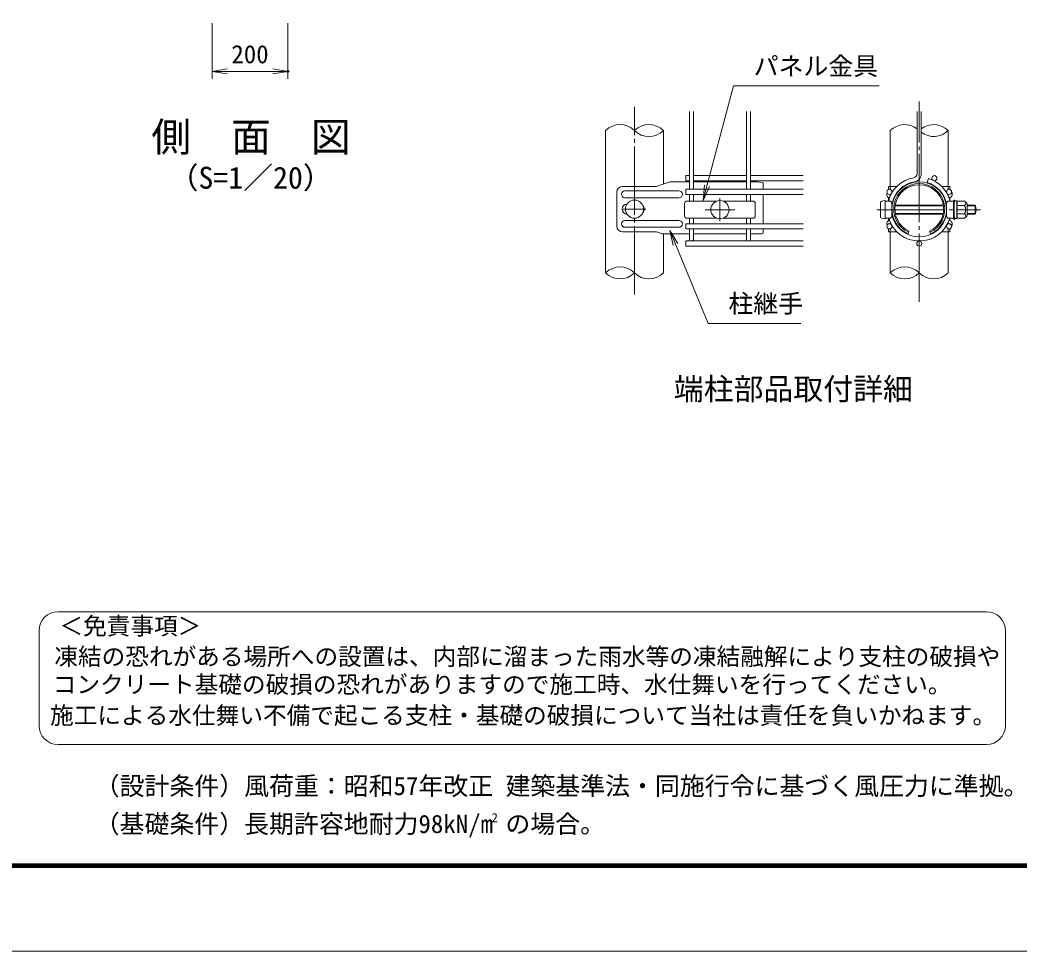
# Model space of a CAD drawing. Units: millimetres, scale not verified. Extents: x -4200 to 4200, y -2970 to 2970.
# Drawn here: x -529 to 2102, y -2970 to -517 of the extents above; entities that cross this region are included whole.
import ezdxf
from ezdxf.enums import TextEntityAlignment as Align

# ---------------------------------------------------------------- set-up
doc = ezdxf.new("R2010")
doc.units = ezdxf.units.MM
doc.header["$LTSCALE"] = 10
doc.header["$PDMODE"] = 32
doc.header["$PDSIZE"] = 5
doc.linetypes.add('LONG_CHAIN', pattern=[21, 18, -1, 1, -1])
for name, color, linetype, lineweight in [('0-0_D-TTL-TXT', 7, 'Continuous', 9), ('0-2_D-STR-DIM', 7, 'Continuous', 9), ('0-3_0', 7, 'Continuous', 9), ('0-7_D-STR1', 1, 'Continuous', 9), ('0-8_D-BMK', 2, 'LONG_CHAIN', 9), ('0-9_D-STR2', 7, 'Continuous', 9), ('0-A_D-STR3', 3, 'Continuous', 9), ('0-D_D-STR-TXT', 7, 'Continuous', 9), ('0-E_D-TTL', 7, 'Continuous', 9)]:
    doc.layers.add(name, color=color, linetype=linetype, lineweight=lineweight)
doc.layers.add('0-4_Defpoints', color=7, linetype='Continuous')
doc.styles.add('ＭＳ ゴシック', font='')
doc.styles.get('ＭＳ ゴシック').set_extended_font_data('MS Gothic')

# ---------------------------------------------------------------- blocks, each defined once
blk = doc.blocks.new('_Open')
at = {"layer": '0-3_0'}
blk.add_line((-10, 1.667), (0, 0), dxfattribs=at)
blk.add_lwpolyline([(-10, -1.667), (0, 0), (-10, 0)], dxfattribs=at)

msp = doc.modelspace()

# ---------------------------------------------------------------- linework, layer by layer
at = {"layer": '0-0_D-TTL-TXT', "color": 2}
for p, q in [((2016.82, -2075.85), (-428.73, -2075.85)), ((-478.73, -2125.85), (-478.73, -2375.85)), ((2066.82, -2375.85), (2066.82, -2125.85)), ((-428.73, -2425.85), (2016.82, -2425.85))]:
    msp.add_line(p, q, dxfattribs=at)
for centre, start, end in [((-428.73, -2125.85), 90, 180), ((2016.82, -2125.85), 0, 90), ((-428.73, -2375.85), 180, 270), ((2016.82, -2375.85), 270, 0)]:
    msp.add_arc(centre, 50, start, end, dxfattribs=at)
at = {"layer": '0-2_D-STR-DIM'}
for p, q in [((-23.15, -525.79), (-23.15, -672.43)), ((176.85, -525.79), (176.85, -672.43)), ((16.85, -652.43), (136.85, -652.43))]:
    msp.add_line(p, q, dxfattribs=at)
for centre, start, end in [((1051.54, -846.63), 45.18146, 134.81854), ((1127.74, -846.63), 45.18146, 134.81854), ((1127.74, -769.94), 225.18146, 314.81854), ((1801.54, -846.63), 52.7739, 134.81854), ((1877.74, -846.63), 45.18146, 127.2261), ((1877.74, -769.94), 232.7739, 314.81854), ((1051.54, -1221.63), 45.18146, 134.81854), ((1051.54, -1144.94), 225.18146, 314.81854), ((1127.74, -1144.94), 225.18146, 314.81854), ((1801.54, -1221.63), 45.18146, 134.81854), ((1801.54, -1144.94), 225.18146, 314.81854), ((1877.74, -1144.94), 225.18146, 314.81854)]:
    msp.add_arc(centre, 54.05, start, end, dxfattribs=at)
at = {"layer": '0-4_Defpoints'}
msp.add_point((176.85, -652.43), dxfattribs=at)
at = {"layer": '0-7_D-STR1'}
for p, q in [((1013.44, -808.29), (1013.44, -1183.29)), ((1165.84, -949.01), (1165.84, -808.29)), ((1763.44, -808.29), (1763.44, -963.6)), ((1915.84, -963.6), (1915.84, -808.29)), ((1763.44, -976.22), (1763.44, -979.94)), ((1915.84, -979.94), (1915.84, -976.22)), ((1763.44, -1050.64), (1763.44, -1054.35)), ((1915.84, -1054.35), (1915.84, -1050.64)), ((1763.44, -1066.97), (1763.44, -1183.29)), ((1915.84, -1183.29), (1915.84, -1066.97)), ((1165.84, -1183.29), (1165.84, -1080.74))]:
    msp.add_line(p, q, dxfattribs=at)
at = {"layer": '0-8_D-BMK'}
for p, q in [((1839.64, -1259.97), (1839.64, -731.6)), ((1089.64, -1240.31), (1089.64, -745.94)), ((1314.64, -986.81), (1314.64, -1046.81)), ((1059.64, -1015.29), (1119.64, -1015.29)), ((1275.64, -1016.81), (1353.64, -1016.81)), ((1728.32, -1016.81), (2000.94, -1016.81))]:
    msp.add_line(p, q, dxfattribs=at)
at = {"layer": '0-9_D-STR2'}
for p, q in [((1234.24, -963.16), (1234.24, -758.29)), ((1245.04, -963.16), (1245.04, -758.29)), ((1384.24, -963.16), (1384.24, -758.29)), ((1395.04, -963.16), (1395.04, -758.29)), ((1834.24, -921.88), (1834.24, -758.29)), ((1845.04, -921.88), (1845.04, -758.29)), ((1234.24, -927.05), (1224.64, -927.05)), ((1224.64, -940.55), (1224.64, -927.05)), ((1234.24, -940.55), (1224.64, -940.55)), ((1384.24, -927.05), (1245.04, -927.05)), ((1384.24, -940.55), (1245.04, -940.55)), ((1534.24, -927.05), (1395.04, -927.05)), ((1534.24, -940.55), (1395.04, -940.55)), ((1860.56, -945.14), (1863.65, -934.79)), ((1534.24, -963.16), (1224.64, -963.16)), ((1224.64, -963.16), (1224.64, -976.66)), ((1534.24, -976.66), (1224.64, -976.66)), ((1234.24, -994.31), (1234.24, -976.66)), ((1245.04, -994.31), (1245.04, -976.66)), ((1384.24, -994.31), (1384.24, -976.66)), ((1395.04, -994.31), (1395.04, -976.66)), ((1234.24, -1053.91), (1234.24, -1039.31)), ((1245.04, -1053.91), (1245.04, -1039.31)), ((1384.24, -1053.91), (1384.24, -1039.31)), ((1395.04, -1053.91), (1395.04, -1039.31)), ((1534.24, -1053.91), (1224.64, -1053.91)), ((1224.64, -1053.91), (1224.64, -1067.41)), ((1534.24, -1067.41), (1224.64, -1067.41)), ((1234.24, -1093.89), (1234.24, -1067.41)), ((1245.04, -1093.89), (1245.04, -1067.41)), ((1384.24, -1093.89), (1384.24, -1067.41)), ((1395.04, -1093.89), (1395.04, -1067.41)), ((1534.24, -1099.29), (1224.64, -1099.29)), ((1224.64, -1099.29), (1224.64, -1112.79)), ((1534.24, -1112.79), (1224.64, -1112.79))]:
    msp.add_line(p, q, dxfattribs=at)
for centre in [(1879.59, -933.8), (1761.05, -969.91), (1918.23, -969.91), (1761.05, -1060.66), (1918.23, -1060.66), (1839.64, -1106.04)]:
    msp.add_circle(centre, 6.75, dxfattribs=at)
for centre, radius, start, end in [((1839.64, -1015.29), 84, 99.83934, 165.5409), ((1839.64, -1015.29), 73.2, 99.83934, 169.61114), ((1823.44, -921.88), 10.8, 279.83934, 0), ((1823.44, -921.88), 21.6, 279.83934, 0), ((1839.64, -1015.29), 73.2, 10.38886, 73.39579), ((1839.64, -1015.29), 84, 14.4591, 73.39579), ((1839.64, -1015.29), 84, 196.62015, 343.37985), ((1839.64, -1015.29), 73.2, 190.38886, 349.61114), ((1239.64, -1093.89), 5.4, 180, 0), ((1389.64, -1093.89), 5.4, 180, 0)]:
    msp.add_arc(centre, radius, start, end, dxfattribs=at)
at = {"layer": '0-A_D-STR3'}
for p, q in [((1182.38, -943.29), (1147.71, -955.29)), ((1234.24, -943.29), (1182.38, -943.29)), ((1245.04, -943.29), (1384.24, -943.29)), ((1413.64, -943.29), (1395.04, -943.29)), ((1413.64, -943.29), (1428.64, -946.29)), ((1428.64, -946.29), (1428.64, -963.16)), ((1043.18, -970.29), (1043.18, -1060.29)), ((1147.71, -955.29), (1058.18, -955.29)), ((1206.64, -967.29), (1064.41, -967.29)), ((1780.85, -955.29), (1758.64, -955.29)), ((1758.64, -963.61), (1758.64, -955.29)), ((1797.71, -955.29), (1799.84, -955.29)), ((1879.44, -955.29), (1881.57, -955.29)), ((1898.43, -955.29), (1920.64, -955.29)), ((1920.64, -963.61), (1920.64, -955.29)), ((1206.64, -985.29), (1064.41, -985.29)), ((1227.64, -994.31), (1306.29, -994.31)), ((1322.99, -994.31), (1401.64, -994.31)), ((1428.64, -976.66), (1428.64, -1053.91)), ((1737.64, -997.25), (1737.64, -1036.38)), ((1749.64, -1040.81), (1749.64, -992.81)), ((1749.64, -994.31), (1761.64, -994.31)), ((1758.64, -993.04), (1758.64, -985.29)), ((1917.64, -994.31), (1929.64, -994.31)), ((1920.64, -993.04), (1920.64, -985.29)), ((1920.64, -991.29), (1920.64, -993.04)), ((1929.64, -994.31), (1929.64, -1039.31)), ((1931.18, -995.97), (1929.64, -1001.27)), ((1931.18, -991.65), (1931.18, -995.97)), ((1931.18, -991.65), (1932.68, -991.65)), ((1931.74, -1003.33), (1932.91, -993.85)), ((1932.68, -991.65), (1932.68, -995.97)), ((1938.21, -993.58), (1933.2, -993.58)), ((1938.34, -1016.83), (1938.34, -993.66)), ((1938.64, -994.32), (1938.5, -993.81)), ((1958.72, -994.3), (1938.64, -994.3)), ((1221.64, -1000.31), (1221.64, -1033.31)), ((1407.64, -1000.31), (1407.64, -1033.31)), ((1767.64, -1033.31), (1767.64, -1000.31)), ((1767.64, -1004.81), (1768.41, -1004.81)), ((1767.64, -1006.84), (1768.14, -1006.84)), ((1776, -1006.84), (1903.28, -1006.84)), ((1776.3, -1004.81), (1902.98, -1004.81)), ((1910.88, -1004.81), (1911.64, -1004.81)), ((1911.14, -1006.84), (1911.64, -1006.84)), ((1911.64, -1000.31), (1911.64, -1033.31)), ((1929.64, -1001.27), (1929.64, -1032.35)), ((1931.14, -1004.66), (1931.74, -1004.66)), ((1931.74, -1003.33), (1931.74, -1030.33)), ((1931.74, -1004.66), (1931.74, -1028.96)), ((1958.72, -1005.55), (1938.34, -1005.55)), ((1938.34, -1016.83), (1938.34, -1040.01)), ((1966.24, -1001.81), (1966.24, -1031.81)), ((1966.24, -1004.81), (1986.64, -1004.81)), ((1966.24, -1006.84), (1986.64, -1006.84)), ((1986.64, -1004.81), (1986.64, -1028.81)), ((1206.64, -1045.29), (1064.41, -1045.29)), ((1227.64, -1039.31), (1306.29, -1039.31)), ((1322.99, -1039.31), (1401.64, -1039.31)), ((1749.64, -1039.31), (1761.64, -1039.31)), ((1758.64, -1045.29), (1758.64, -1039.31)), ((1767.64, -1026.78), (1768.57, -1026.78)), ((1767.64, -1028.81), (1768.92, -1028.81)), ((1776.48, -1026.78), (1902.8, -1026.78)), ((1776.88, -1028.81), (1902.4, -1028.81)), ((1910.36, -1028.81), (1911.64, -1028.81)), ((1910.72, -1026.78), (1911.64, -1026.78)), ((1917.64, -1039.31), (1929.64, -1039.31)), ((1920.64, -1045.29), (1920.64, -1039.31)), ((1931.18, -1038.33), (1929.64, -1032.35)), ((1931.14, -1028.96), (1931.74, -1028.96)), ((1931.14, -1032.35), (1932.68, -1038.33)), ((1931.74, -1030.33), (1932.91, -1039.82)), ((1932.68, -1038.33), (1932.68, -1042.65)), ((1938.14, -1040.08), (1933.2, -1040.08)), ((1958.72, -1028.07), (1938.34, -1028.07)), ((1958.72, -1039.33), (1938.64, -1039.33)), ((1966.24, -1026.78), (1986.64, -1026.78)), ((1966.24, -1028.81), (1986.64, -1028.81)), ((1147.71, -1075.29), (1058.18, -1075.29)), ((1206.64, -1063.29), (1064.41, -1063.29)), ((1163.46, -1080.74), (1147.71, -1075.29)), ((1428.64, -1067.41), (1428.64, -1077.74)), ((1758.64, -1075.29), (1758.64, -1066.97)), ((1780.85, -1075.29), (1758.64, -1075.29)), ((1799.84, -1075.29), (1797.71, -1075.29)), ((1809.64, -1080.74), (1812.89, -1073.65)), ((1869.64, -1080.74), (1866.39, -1073.65)), ((1879.44, -1075.29), (1881.57, -1075.29)), ((1898.43, -1075.29), (1920.64, -1075.29)), ((1920.64, -1075.29), (1920.64, -1066.97)), ((1163.46, -1080.74), (1234.24, -1080.74)), ((1245.04, -1080.74), (1384.24, -1080.74)), ((1395.04, -1080.74), (1425.64, -1080.74))]:
    msp.add_line(p, q, dxfattribs=at)
for points in [[(1932.68, -995.97), (1931.14, -1001.27), (1931.14, -1032.35)], [(1931.18, -1038.33), (1931.18, -1042.65), (1932.68, -1042.65)]]:
    msp.add_lwpolyline(points, dxfattribs=at)
for centre in [(1089.64, -1015.29), (1314.64, -1016.81)]:
    msp.add_circle(centre, 24, dxfattribs=at)
for centre, radius, start, end in [((1839.64, -1015.29), 72, 294.62432, 245.37568), ((1058.18, -970.29), 15, 90, 180), ((1064.41, -976.29), 9, 90, 270), ((1206.64, -976.29), 9, 270, 90), ((1765.39, -976.29), 11.25, 160.20621, 233.1301), ((1839.64, -1015.29), 67.2, 294.62432, 245.37568), ((1839.64, -1015.29), 64.2, 294.62432, 245.37568), ((1916.89, -976.29), 9.75, 292.61986, 34.47794), ((1227.64, -1000.31), 6, 90, 180), ((1401.64, -1000.31), 6, 0, 90), ((1757.1, -976.29), 9.13, 279.7159, 299.45512), ((1761.64, -1000.31), 6, 0, 90), ((1917.64, -1000.31), 6, 90, 180), ((1922.18, -976.29), 9.13, 168.40415, 170.0359), ((1922.18, -976.29), 9.13, 240.54488, 260.2841), ((1933.2, -993.88), 0.3, 90, 173), ((1938.21, -993.88), 0.3, 15, 90), ((1923.69, -999.95), 15.97, 339.37322, 22.7756), ((1955.67, -999.92), 6.4, 298.45309, 61.54691), ((1945.92, -1014.58), 24, 32.13463, 57.68315), ((1070.94, -1015.29), 13.5, 94.99037, 265.00963), ((1102.2, -1015.29), 13.5, 314.07965, 45.92035), ((1930.03, -1004.62), 1.71, 358.43845, 49.48837), ((1876.07, -1016.83), 63.57, 0, 10.20031), ((1876.07, -1016.83), 63.57, 349.79969, 0), ((1941.45, -1016.81), 20.62, 0, 33.09348), ((1941.45, -1016.81), 20.62, 326.90652, 0), ((1964.14, -1016.81), 25.5, 331.92751, 28.07249), ((1064.41, -1054.29), 9, 90, 270), ((1206.64, -1054.29), 9, 270, 90), ((1227.64, -1033.31), 6, 180, 270), ((1401.64, -1033.31), 6, 270, 0), ((1765.39, -1054.29), 11.25, 126.8699, 199.79379), ((1757.1, -1054.29), 9.13, 60.54488, 80.2841), ((1761.64, -1033.31), 6, 270, 0), ((1917.64, -1033.31), 6, 180, 270), ((1922.18, -1054.29), 9.13, 99.7159, 119.45512), ((1916.89, -1054.29), 9.75, 325.52206, 67.38014), ((1930.03, -1029.01), 1.71, 310.51348, 1.56339), ((1933.2, -1039.78), 0.3, 187, 270), ((1938.14, -1039.78), 0.3, 270, 337.2244), ((1923.69, -1033.72), 15.97, 337.2244, 20.62678), ((1955.67, -1033.7), 6.4, 298.45309, 61.54691), ((1945.92, -1019.05), 24, 302.31685, 327.86537), ((1058.18, -1060.29), 15, 180, 270), ((1425.64, -1077.74), 3, 270, 0), ((1757.1, -1054.29), 9.13, 348.40415, 350.0359), ((1922.18, -1054.29), 9.13, 189.9641, 191.59585)]:
    msp.add_arc(centre, radius, start, end, dxfattribs=at)
for centre, start_param, end_param in [((1752.04, -997.25), 1.7382444, 3.1415927), ((1752.04, -1036.38), 3.1415927, 4.5449409)]:
    msp.add_ellipse(centre, major_axis=(14.4, 0), ratio=0.3125, start_param=start_param, end_param=end_param, dxfattribs=at)
at = {"layer": '0-D_D-STR-TXT'}
for points in [[(1734.35, -690.66), (1350.5, -690.66), (1270.61, -990.88)], [(1527.6, -1316.4), (1284.03, -1316.4), (1183.31, -1073.19)]]:
    msp.add_lwpolyline(points, dxfattribs=at)
at = {"layer": '0-E_D-TTL', "color": 2}
msp.add_lwpolyline([(-4199.68, 2970.23), (4200.32, 2970.23), (4200.32, -2969.77), (-4199.68, -2969.77)], close=True, dxfattribs=at)
at = {"layer": '0-E_D-TTL'}
for points in [[(-3929.68, 2750.23), (3930.32, 2750.23), (3930.32, -2749.77), (-3929.68, -2749.77)], [(-3927.18, 2747.73), (3927.82, 2747.73), (3927.82, -2747.27), (-3927.18, -2747.27)], [(-3924.68, 2745.23), (3925.32, 2745.23), (3925.32, -2744.77), (-3924.68, -2744.77)], [(-3922.18, 2742.73), (3922.82, 2742.73), (3922.82, -2742.27), (-3922.18, -2742.27)], [(-3919.68, 2740.23), (3920.32, 2740.23), (3920.32, -2739.77), (-3919.68, -2739.77)]]:
    msp.add_lwpolyline(points, close=True, dxfattribs=at)

# ---------------------------------------------------------------- block references
at = {"layer": '0-2_D-STR-DIM', "xscale": 4, "yscale": 4, "rotation": 180}
msp.add_blockref('_Open', (-23.15, -652.43), dxfattribs=at)
at = {"layer": '0-2_D-STR-DIM', "xscale": 4, "yscale": 4}
msp.add_blockref('_Open', (176.85, -652.43), dxfattribs=at)
at = {"layer": '0-D_D-STR-TXT', "xscale": 4, "yscale": 4}
for p, rotation in [((1270.1, -992.81), 255.09951), ((1182.55, -1071.34), 112.49567)]:
    msp.add_blockref('_Open', p, dxfattribs=dict(at, rotation=rotation))

# ---------------------------------------------------------------- texts
at = {"layer": '0-0_D-TTL-TXT', "style": 'ＭＳ ゴシック'}
for s, height, p in [('側\u3000面\u3000図', 76.98, (-183.05, -886.73)), ('（S=1／20）', 57.7, (-137.57, -978.7)), ('端柱部品取付詳細', 57.7, (1193.21, -1535.13)), ('＜免責事項＞ \u3000\u3000', 45.67, (-425.03, -2150.02)), ('凍結の恐れがある場所への設置は、内部に溜まった雨水等の凍結融解により支柱の破損や', 45.67, (-438.55, -2230.52)), ('コンクリート基礎の破損の恐れがありますので施工時、水仕舞いを行ってください。', 45.67, (-442.66, -2303.94)), ('施工による水仕舞い不備で起こる支柱・基礎の破損について当社は責任を負いかねます。 ', 45.67, (-449.65, -2385.44)), ('（設計条件）風荷重：昭和57年改正 建築基準法・同施行令に基づく風圧力に準拠。', 48.09, (-332.13, -2573.38)), ('（基礎条件）長期許容地耐力98kN/m の場合。', 48.09, (-332.13, -2673.38)), ('2', 24.05, (713.34, -2637.57))]:
    msp.add_text(s, height=height, dxfattribs=at).set_placement(p, align=Align.BOTTOM_LEFT)
at = {"layer": '0-2_D-STR-DIM', "style": 'ＭＳ ゴシック'}
msp.add_text('200', height=48.09, dxfattribs=at).set_placement((27.85, -645.68), align=Align.BOTTOM_LEFT)
at = {"layer": '0-D_D-STR-TXT', "style": 'ＭＳ ゴシック'}
for s, p in [('パネル金具', (1403.45, -676.8)), ('柱継手', (1336.99, -1302.55))]:
    msp.add_text(s, height=48.09, dxfattribs=at).set_placement(p, align=Align.BOTTOM_LEFT)

doc.saveas('drawing.dxf')
